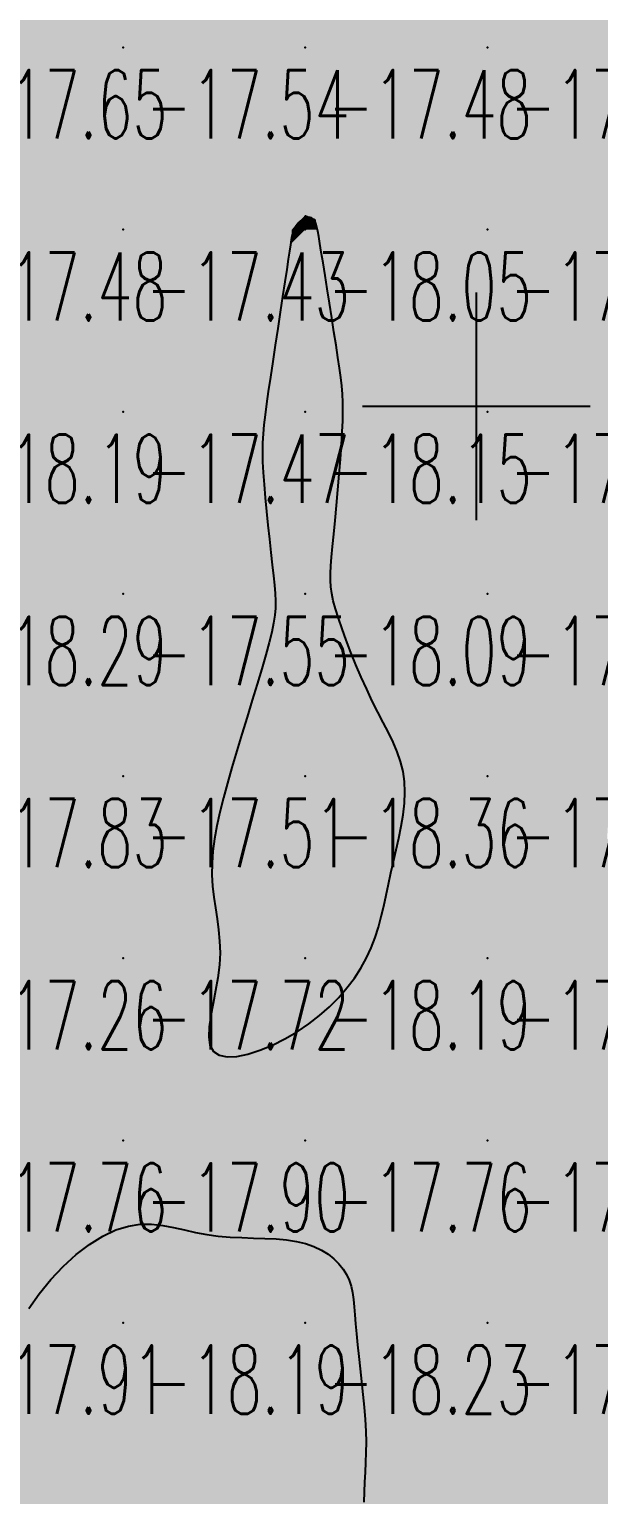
# Model space of a CAD drawing. Header units: millimetres. Extents: x 88261 to 90953, y 390274 to 392322.
# Drawn here: x 89475.1 to 89506.4, y 390937.8 to 391018.2 of the extents above; entities that cross this region are included whole.
import ezdxf
from ezdxf.enums import TextEntityAlignment as Align

# ---------------------------------------------------------------- set-up
doc = ezdxf.new("R2010")
doc.units = ezdxf.units.MM
doc.header["$LTSCALE"] = 25
for name, color, linetype in [('Carroyage(1)_Croix', 7, 'Continuous'), ('CN_03_00', 7, 'Continuous'), ('COTEAlt', 7, 'Continuous'), ('TN_COLORIAGE', 7, 'Continuous')]:
    doc.layers.add(name, color=color, linetype=linetype)
doc.styles.add('Simplex 1.0', font='Simplex.shx', dxfattribs={"width": 0.99, "height": 2.5})
doc.styles.get("Standard").update_dxf_attribs({"font": 'times.ttf'})

# ---------------------------------------------------------------- blocks, each defined once
blk = doc.blocks.new('COTE')
at = {"color": 0}
blk.add_point((0, 0), dxfattribs=at)
at = {"layer": 'COTEAlt'}
blk.add_attdef('ALT', text='', height=3.75, dxfattribs=at).set_placement((1.25, -1.25), align=Align.TOP_LEFT)

msp = doc.modelspace()

# ---------------------------------------------------------------- linework, layer by layer
at = {"layer": 'Carroyage(1)_Croix'}
for p, q in [((89499.65, 390991.29), (89499.65, 391003.79)), ((89493.4, 390997.54), (89505.9, 390997.54))]:
    msp.add_line(p, q, dxfattribs=at)
at = {"layer": 'CN_03_00', "elevation": -18, "flags": 128}
msp.add_lwpolyline([(89493.874, 390967.82), (89494.089, 390968.383), (89494.27, 390968.952), (89494.424, 390969.527), (89494.56, 390970.11), (89494.686, 390970.703), (89494.811, 390971.308), (89494.943, 390971.926), (89495.087, 390972.557), (89495.236, 390973.198), (89495.382, 390973.843), (89495.513, 390974.487), (89495.621, 390975.124), (89495.695, 390975.749), (89495.725, 390976.356), (89495.702, 390976.942), (89495.619, 390977.501), (89495.48, 390978.042), (89495.295, 390978.571), (89495.069, 390979.099), (89494.812, 390979.633), (89494.532, 390980.183), (89494.235, 390980.756), (89493.93, 390981.362), (89493.624, 390982.005), (89493.324, 390982.675), (89493.033, 390983.356), (89492.757, 390984.034), (89492.503, 390984.694), (89492.273, 390985.321), (89492.075, 390985.902), (89491.912, 390986.42), (89491.789, 390986.867), (89491.703, 390987.262), (89491.651, 390987.627), (89491.628, 390987.986), (89491.63, 390988.363), (89491.654, 390988.781), (89491.696, 390989.265), (89491.751, 390989.837), (89491.817, 390990.514), (89491.889, 390991.277), (89491.964, 390992.097), (89492.039, 390992.95), (89492.112, 390993.807), (89492.177, 390994.641), (89492.234, 390995.425), (89492.277, 390996.133), (89492.304, 390996.746), (89492.316, 390997.28), (89492.311, 390997.76), (89492.289, 390998.211), (89492.252, 390998.657), (89492.198, 390999.124), (89492.128, 390999.636), (89492.041, 391000.218), (89491.939, 391000.886), (89491.824, 391001.622), (89491.702, 391002.4), (89491.577, 391003.194), (89491.452, 391003.977), (89491.333, 391004.722), (89491.223, 391005.404), (89491.127, 391005.996), (89491.049, 391006.478), (89490.985, 391006.857), (89490.934, 391007.147), (89490.891, 391007.362), (89490.854, 391007.517), (89490.819, 391007.624), (89490.783, 391007.699), (89490.743, 391007.754), (89490.697, 391007.801), (89490.644, 391007.842), (89490.585, 391007.874), (89490.521, 391007.897), (89490.452, 391007.91), (89490.379, 391007.91), (89490.301, 391007.897), (89490.221, 391007.87), (89490.138, 391007.826), (89490.054, 391007.769), (89489.971, 391007.699), (89489.891, 391007.619), (89489.814, 391007.532), (89489.743, 391007.438), (89489.68, 391007.341), (89489.625, 391007.242), (89489.581, 391007.139), (89489.543, 391007.021), (89489.507, 391006.87), (89489.471, 391006.67), (89489.428, 391006.404), (89489.377, 391006.055), (89489.312, 391005.609), (89489.229, 391005.047), (89489.126, 391004.361), (89489.006, 391003.573), (89488.875, 391002.712), (89488.737, 391001.809), (89488.597, 391000.892), (89488.461, 390999.991), (89488.332, 390999.136), (89488.216, 390998.357), (89488.118, 390997.673), (89488.038, 390997.071), (89487.975, 390996.528), (89487.931, 390996.021), (89487.905, 390995.528), (89487.897, 390995.025), (89487.908, 390994.491), (89487.937, 390993.901), (89487.983, 390993.24), (89488.045, 390992.523), (89488.116, 390991.772), (89488.195, 390991.006), (89488.277, 390990.249), (89488.358, 390989.52), (89488.435, 390988.842), (89488.503, 390988.237), (89488.558, 390987.717), (89488.598, 390987.265), (89488.617, 390986.856), (89488.612, 390986.465), (89488.578, 390986.066), (89488.511, 390985.633), (89488.408, 390985.143), (89488.265, 390984.568), (89488.079, 390983.892), (89487.856, 390983.125), (89487.606, 390982.288), (89487.335, 390981.4), (89487.053, 390980.48), (89486.768, 390979.546), (89486.488, 390978.619), (89486.221, 390977.718), (89485.976, 390976.858), (89485.755, 390976.039), (89485.561, 390975.259), (89485.399, 390974.514), (89485.271, 390973.801), (89485.18, 390973.118), (89485.129, 390972.46), (89485.121, 390971.825), (89485.157, 390971.208), (89485.225, 390970.605), (89485.311, 390970.007), (89485.403, 390969.409), (89485.485, 390968.803), (89485.544, 390968.183), (89485.566, 390967.542), (89485.537, 390966.874), (89485.449, 390966.177), (89485.323, 390965.466), (89485.184, 390964.764), (89485.058, 390964.092), (89484.97, 390963.47), (89484.948, 390962.922), (89485.015, 390962.467), (89485.2, 390962.127), (89485.518, 390961.918), (89485.957, 390961.833), (89486.491, 390961.859), (89487.099, 390961.983), (89487.758, 390962.193), (89488.444, 390962.476), (89489.135, 390962.819), (89489.807, 390963.21), (89490.441, 390963.638), (89491.033, 390964.096), (89491.581, 390964.58), (89492.083, 390965.088), (89492.539, 390965.614), (89492.947, 390966.154), (89493.306, 390966.704), (89493.615, 390967.261), (89493.874, 390967.82)], close=True, dxfattribs=at)
msp.add_lwpolyline([(89475.065, 390948.018), (89475.631, 390948.831), (89476.265, 390949.606), (89476.951, 390950.326), (89477.67, 390950.976), (89478.405, 390951.539), (89479.137, 390951.998), (89479.85, 390952.337), (89480.53, 390952.547), (89481.18, 390952.642), (89481.806, 390952.646), (89482.416, 390952.581), (89483.017, 390952.468), (89483.616, 390952.331), (89484.221, 390952.191), (89484.837, 390952.072), (89485.47, 390951.989), (89486.115, 390951.937), (89486.763, 390951.907), (89487.406, 390951.887), (89488.036, 390951.867), (89488.645, 390951.837), (89489.226, 390951.785), (89489.769, 390951.702), (89490.269, 390951.579), (89490.724, 390951.417), (89491.134, 390951.222), (89491.499, 390950.997), (89491.819, 390950.747), (89492.095, 390950.475), (89492.326, 390950.186), (89492.513, 390949.884), (89492.656, 390949.572), (89492.763, 390949.244), (89492.84, 390948.896), (89492.896, 390948.52), (89492.937, 390948.111), (89492.973, 390947.663), (89493.009, 390947.17), (89493.054, 390946.625), (89493.114, 390946.025), (89493.185, 390945.381), (89493.263, 390944.705), (89493.342, 390944.009), (89493.417, 390943.307), (89493.484, 390942.611), (89493.537, 390941.934), (89493.572, 390941.289), (89493.585, 390940.685), (89493.58, 390940.114), (89493.562, 390939.565), (89493.537, 390939.029), (89493.509, 390938.493), (89493.485, 390937.948), (89493.469, 390937.381)], dxfattribs=at)
at = {"layer": 'TN_COLORIAGE', "color": 193}
for points in [[(89470.249, 391017.239, -17.31), (89480.249, 391017.239, -17.31), (89480.249, 391027.239, -17.31)], [(89470.249, 391026.103, -17.31), (89470.863, 391027.239, -17.31), (89470.249, 391017.239, -17.31), (89480.249, 391027.239, -17.31)], [(89480.249, 391017.239, -17.188), (89490.249, 391017.239, -17.188), (89490.249, 391027.239, -17.188)], [(89480.249, 391027.239, -17.188), (89480.249, 391017.239, -17.188), (89490.249, 391027.239, -17.188)], [(89490.249, 391017.239, -17.165), (89500.249, 391017.239, -17.165), (89500.249, 391027.239, -17.165)], [(89490.249, 391027.239, -17.165), (89490.249, 391017.239, -17.165), (89500.249, 391027.239, -17.165)], [(89500.249, 391017.239, -17.115), (89510.249, 391017.239, -17.115), (89510.249, 391027.239, -17.115)], [(89500.249, 391027.239, -17.115), (89500.249, 391017.239, -17.115), (89510.249, 391027.239, -17.115)], [(89470.249, 391007.239, -17.54), (89480.249, 391007.239, -17.54), (89480.249, 391017.239, -17.54)], [(89470.249, 391017.239, -17.54), (89470.249, 391007.239, -17.54), (89480.249, 391017.239, -17.54)], [(89490.249, 391008.042, -17.434), (89489.511, 391007.239, -17.434), (89490.249, 391017.239, -17.434), (89480.249, 391007.239, -17.434)], [(89480.249, 391017.239, -17.483), (89480.249, 391007.239, -17.483), (89490.249, 391017.239, -17.483)], [(89490.249, 391008.042, -17.255), (89490.82, 391007.81, -17.255), (89490.249, 391017.239, -17.255), (89500.249, 391017.239, -17.255)], [(89490.932, 391007.239, -17.255), (89490.82, 391007.81, -17.255), (89500.249, 391007.239, -17.255), (89500.249, 391017.239, -17.255)], [(89500.249, 391007.239, -17.079), (89510.249, 391007.239, -17.079), (89510.249, 391017.239, -17.079)], [(89500.249, 391017.239, -17.079), (89500.249, 391007.239, -17.079), (89510.249, 391017.239, -17.079)], [(89470.249, 390999.951, -17.434), (89472.777, 390999.768, -17.434), (89470.249, 391007.239, -17.434), (89480.249, 391007.239, -17.434)], [(89472.916, 390997.239, -17.434), (89472.777, 390999.768, -17.434), (89480.249, 390997.239, -17.434), (89480.249, 391007.239, -17.434)], [(89489.46, 391006.45, -17.434), (89489.511, 391007.239, -17.434), (89480.249, 390997.239, -17.434), (89480.249, 391007.239, -17.434)], [(89490.932, 391007.239, -17.385), (89492.216, 390999.207, -17.385), (89500.249, 391007.239, -17.385)], [(89492.45, 390997.239, -17.385), (89492.216, 390999.207, -17.385), (89500.249, 390997.239, -17.385), (89500.249, 391007.239, -17.385)], [(89500.249, 390997.239, -17.396), (89510.249, 390997.239, -17.396), (89510.249, 391007.239, -17.396)], [(89500.249, 391007.239, -17.396), (89500.249, 390997.239, -17.396), (89510.249, 391007.239, -17.396)], [(89489.46, 391006.45, -17.473), (89488.024, 390997.239, -17.473), (89480.249, 390997.239, -17.473)], [(89472.916, 390997.239, -17.473), (89473.828, 390990.819, -17.473), (89480.249, 390997.239, -17.473)], [(89474.197, 390987.239, -17.473), (89473.828, 390990.819, -17.473), (89480.249, 390987.239, -17.473), (89480.249, 390997.239, -17.473)], [(89487.741, 390994.731, -17.473), (89488.024, 390997.239, -17.473), (89480.249, 390987.239, -17.473), (89480.249, 390997.239, -17.473)], [(89491.646, 390988.637, -17.379), (89491.473, 390987.239, -17.379), (89500.249, 390997.239, -17.379), (89500.249, 390987.239, -17.379)], [(89491.646, 390988.637, -17.466), (89492.45, 390997.239, -17.466), (89500.249, 390997.239, -17.466)], [(89500.249, 390987.239, -17), (89508.278, 390987.239, -17), (89510.249, 390997.239, -17), (89510.249, 390991.126, -17)], [(89500.249, 390997.239, -17.146), (89500.249, 390987.239, -17.146), (89510.249, 390997.239, -17.146)], [(89488.633, 390987.239, -17.55), (89487.741, 390994.731, -17.55), (89480.249, 390987.239, -17.55)], [(89470.249, 390977.239, -17.55), (89480.249, 390977.239, -17.55), (89480.249, 390987.239, -17.55)], [(89470.249, 390980.917, -17.55), (89474.197, 390987.239, -17.55), (89470.249, 390977.239, -17.55), (89480.249, 390987.239, -17.55)], [(89488.633, 390987.239, -17.511), (89488.742, 390985.732, -17.511), (89480.249, 390987.239, -17.511), (89480.249, 390977.239, -17.511)], [(89491.473, 390987.239, -17.379), (89493.933, 390980.923, -17.379), (89500.249, 390987.239, -17.379)], [(89496.375, 390977.239, -17.379), (89493.933, 390980.923, -17.379), (89500.249, 390977.239, -17.379), (89500.249, 390987.239, -17.379)], [(89500.249, 390977.239, -17), (89509.173, 390986.164, -17), (89500.249, 390987.239, -17), (89508.278, 390987.239, -17)], [(89488.742, 390985.732, -17.511), (89485.99, 390977.239, -17.511), (89480.249, 390977.239, -17.511)], [(89507.03, 390977.239, -17.771), (89509.173, 390986.164, -17.771), (89500.249, 390977.239, -17.771)], [(89470.249, 390967.239, -17.511), (89480.249, 390967.239, -17.511), (89480.249, 390977.239, -17.511)], [(89470.249, 390977.239, -17.511), (89470.249, 390967.239, -17.511), (89480.249, 390977.239, -17.511)], [(89484.627, 390971.617, -17.511), (89485.99, 390977.239, -17.511), (89480.249, 390967.239, -17.511), (89480.249, 390977.239, -17.511)], [(89494.779, 390971.769, -17.705), (89494.166, 390967.239, -17.705), (89500.249, 390977.239, -17.705), (89500.249, 390967.239, -17.705)], [(89494.779, 390971.769, -17.771), (89496.375, 390977.239, -17.771), (89500.249, 390977.239, -17.771)], [(89500.249, 390977.239, -17), (89507.03, 390977.239, -17), (89500.249, 390967.239, -17), (89506.833, 390973.823, -17)], [(89500.249, 390967.239, -17), (89506.833, 390973.823, -17), (89510.249, 390967.239, -17), (89510.249, 390967.783, -17)], [(89486.228, 390967.239, -17.718), (89484.627, 390971.617, -17.718), (89480.249, 390967.239, -17.718)], [(89470.249, 390957.239, -17.718), (89480.249, 390957.239, -17.718), (89480.249, 390967.239, -17.718)], [(89470.249, 390967.239, -17.718), (89470.249, 390957.239, -17.718), (89480.249, 390967.239, -17.718)], [(89483.68, 390960.671, -17.718), (89486.228, 390967.239, -17.718), (89480.249, 390957.239, -17.718), (89480.249, 390967.239, -17.718)], [(89490.249, 390957.239, -17.705), (89500.249, 390957.239, -17.705), (89500.249, 390967.239, -17.705)], [(89490.249, 390962.838, -17.705), (89494.166, 390967.239, -17.705), (89490.249, 390957.239, -17.705), (89500.249, 390967.239, -17.705)], [(89500.249, 390957.239, -17.021), (89510.249, 390957.239, -17.021), (89510.249, 390967.239, -17.021)], [(89500.249, 390967.239, -17.021), (89500.249, 390957.239, -17.021), (89510.249, 390967.239, -17.021)], [(89483.68, 390960.671, -17.759), (89490.249, 390962.838, -17.759), (89480.249, 390957.239, -17.759), (89490.249, 390957.239, -17.759)], [(89473.475, 390947.239, -17.901), (89480.249, 390953.79, -17.901), (89470.249, 390947.239, -17.901), (89480.249, 390957.239, -17.901)], [(89470.249, 390957.239, -17.901), (89470.249, 390947.239, -17.901), (89480.249, 390957.239, -17.901)], [(89480.249, 390953.79, -17.759), (89484.631, 390951.622, -17.759), (89480.249, 390957.239, -17.759), (89490.249, 390957.239, -17.759)], [(89484.631, 390951.622, -17.759), (89490.249, 390952.153, -17.759), (89490.249, 390957.239, -17.759)], [(89490.249, 390952.153, -17.382), (89492.987, 390949.978, -17.382), (89490.249, 390957.239, -17.382), (89500.249, 390957.239, -17.382)], [(89492.987, 390949.978, -17.347), (89492.879, 390947.239, -17.347), (89500.249, 390957.239, -17.347), (89500.249, 390947.239, -17.347)], [(89500.249, 390947.239, -17.456), (89510.249, 390947.239, -17.456), (89510.249, 390957.239, -17.456)], [(89500.249, 390957.239, -17.456), (89500.249, 390947.239, -17.456), (89510.249, 390957.239, -17.456)], [(89492.879, 390947.239, -17.347), (89493.823, 390940.814, -17.347), (89500.249, 390947.239, -17.347)], [(89493.823, 390940.814, -17.157), (89493.261, 390937.239, -17.157), (89500.249, 390947.239, -17.157), (89500.249, 390937.239, -17.157)], [(89500.249, 390937.239, -17.449), (89510.249, 390937.239, -17.449), (89510.249, 390947.239, -17.449)], [(89500.249, 390947.239, -17.449), (89500.249, 390937.239, -17.449), (89510.249, 390947.239, -17.449)]]:
    msp.add_solid(points, dxfattribs=at)
at = {"layer": 'TN_COLORIAGE', "color": 203}
for points in [[(89489.511, 391007.239, -18.045), (89490.249, 391008.042, -18.045), (89490.249, 391007.239, -18.045)], [(89490.82, 391007.81, -18.045), (89490.249, 391008.042, -18.045), (89490.249, 391007.239, -18.045)], [(89490.82, 391007.81, -18.045), (89490.932, 391007.239, -18.045), (89490.249, 391007.239, -18.045)], [(89490.249, 390997.239, -18), (89488.024, 390997.239, -18), (89490.249, 391007.239, -18), (89489.46, 391006.45, -18)], [(89489.511, 391007.239, -18.045), (89489.46, 391006.45, -18.045), (89490.249, 391007.239, -18.045)], [(89490.249, 390997.239, -18), (89492.216, 390999.207, -18), (89490.249, 391007.239, -18), (89490.932, 391007.239, -18)], [(89492.216, 390999.207, -18.151), (89492.45, 390997.239, -18.151), (89490.249, 390997.239, -18.151)], [(89490.249, 390997.239, -18), (89487.741, 390994.731, -18), (89490.249, 390987.239, -18), (89488.633, 390987.239, -18)], [(89488.024, 390997.239, -18.151), (89487.741, 390994.731, -18.151), (89490.249, 390997.239, -18.151)], [(89490.249, 390997.239, -18), (89492.45, 390997.239, -18), (89490.249, 390987.239, -18), (89491.646, 390988.637, -18)], [(89491.473, 390987.239, -18.087), (89491.646, 390988.637, -18.087), (89490.249, 390987.239, -18.087)], [(89490.249, 390977.239, -18), (89485.99, 390977.239, -18), (89490.249, 390987.239, -18), (89488.742, 390985.732, -18)], [(89488.742, 390985.732, -18.087), (89488.633, 390987.239, -18.087), (89490.249, 390987.239, -18.087)], [(89490.249, 390977.239, -18), (89493.933, 390980.923, -18), (89490.249, 390987.239, -18), (89491.473, 390987.239, -18)], [(89493.933, 390980.923, -18.362), (89496.375, 390977.239, -18.362), (89490.249, 390977.239, -18.362)], [(89490.249, 390977.239, -18), (89484.627, 390971.617, -18), (89490.249, 390967.239, -18), (89486.228, 390967.239, -18)], [(89485.99, 390977.239, -18.362), (89484.627, 390971.617, -18.362), (89490.249, 390977.239, -18.362)], [(89490.249, 390977.239, -18), (89496.375, 390977.239, -18), (89490.249, 390967.239, -18), (89494.779, 390971.769, -18)], [(89494.166, 390967.239, -18.19), (89494.779, 390971.769, -18.19), (89490.249, 390967.239, -18.19)], [(89490.249, 390962.838, -18.19), (89483.68, 390960.671, -18.19), (89490.249, 390967.239, -18.19)], [(89486.228, 390967.239, -18.19), (89483.68, 390960.671, -18.19), (89490.249, 390967.239, -18.19)], [(89494.166, 390967.239, -18.19), (89490.249, 390962.838, -18.19), (89490.249, 390967.239, -18.19)], [(89480.249, 390953.79, -18.188), (89473.475, 390947.239, -18.188), (89480.249, 390947.239, -18.188)], [(89484.631, 390951.622, -18.188), (89480.249, 390953.79, -18.188), (89480.249, 390947.239, -18.188)], [(89490.249, 390947.239, -18), (89490.249, 390952.153, -18), (89480.249, 390947.239, -18), (89484.631, 390951.622, -18)], [(89492.987, 390949.978, -18.233), (89490.249, 390952.153, -18.233), (89490.249, 390947.239, -18.233)], [(89492.879, 390947.239, -18.233), (89492.987, 390949.978, -18.233), (89490.249, 390947.239, -18.233)], [(89480.249, 390937.239, -18), (89472.342, 390937.239, -18), (89480.249, 390947.239, -18), (89473.367, 390940.357, -18)], [(89473.475, 390947.239, -18.188), (89473.367, 390940.357, -18.188), (89480.249, 390947.239, -18.188)], [(89480.249, 390937.239, -18.233), (89490.249, 390937.239, -18.233), (89490.249, 390947.239, -18.233)], [(89480.249, 390947.239, -18.233), (89480.249, 390937.239, -18.233), (89490.249, 390947.239, -18.233)], [(89490.249, 390937.239, -18), (89493.823, 390940.814, -18), (89490.249, 390947.239, -18), (89492.879, 390947.239, -18)], [(89493.261, 390937.239, -18.363), (89493.823, 390940.814, -18.363), (89490.249, 390937.239, -18.363)]]:
    msp.add_solid(points, dxfattribs=at)

# ---------------------------------------------------------------- block references
at = {"layer": 'COTEAlt'}
ref = msp.add_blockref('COTE', (89470.249, 391017.239), dxfattribs=at)
ref.add_attrib('ALT', '-17.65', dxfattribs={"height": 3.75, "style": 'Simplex 1.0', "width": 0.6}).set_placement((89471.499, 391015.989), align=Align.TOP_LEFT)
ref = msp.add_blockref('COTE', (89480.249, 391017.239), dxfattribs=at)
ref.add_attrib('ALT', '-17.54', dxfattribs={"height": 3.75, "style": 'Simplex 1.0', "width": 0.6}).set_placement((89481.499, 391015.989), align=Align.TOP_LEFT)
ref = msp.add_blockref('COTE', (89490.249, 391017.239), dxfattribs=at)
ref.add_attrib('ALT', '-17.48', dxfattribs={"height": 3.75, "style": 'Simplex 1.0', "width": 0.6}).set_placement((89491.499, 391015.989), align=Align.TOP_LEFT)
ref = msp.add_blockref('COTE', (89500.249, 391017.239), dxfattribs=at)
ref.add_attrib('ALT', '-17.25', dxfattribs={"height": 3.75, "style": 'Simplex 1.0', "width": 0.6}).set_placement((89501.499, 391015.989), align=Align.TOP_LEFT)
ref = msp.add_blockref('COTE', (89470.249, 391007.239), dxfattribs=at)
ref.add_attrib('ALT', '-17.48', dxfattribs={"height": 3.75, "style": 'Simplex 1.0', "width": 0.6}).set_placement((89471.499, 391005.989), align=Align.TOP_LEFT)
ref = msp.add_blockref('COTE', (89480.249, 391007.239), dxfattribs=at)
ref.add_attrib('ALT', '-17.43', dxfattribs={"height": 3.75, "style": 'Simplex 1.0', "width": 0.6}).set_placement((89481.499, 391005.989), align=Align.TOP_LEFT)
ref = msp.add_blockref('COTE', (89490.249, 391007.239), dxfattribs=at)
ref.add_attrib('ALT', '-18.05', dxfattribs={"height": 3.75, "style": 'Simplex 1.0', "width": 0.6}).set_placement((89491.499, 391005.989), align=Align.TOP_LEFT)
ref = msp.add_blockref('COTE', (89500.249, 391007.239), dxfattribs=at)
ref.add_attrib('ALT', '-17.38', dxfattribs={"height": 3.75, "style": 'Simplex 1.0', "width": 0.6}).set_placement((89501.499, 391005.989), align=Align.TOP_LEFT)
ref = msp.add_blockref('COTE', (89470.249, 390997.239), dxfattribs=at)
ref.add_attrib('ALT', '-18.19', dxfattribs={"height": 3.75, "style": 'Simplex 1.0', "width": 0.6}).set_placement((89471.499, 390995.989), align=Align.TOP_LEFT)
ref = msp.add_blockref('COTE', (89480.249, 390997.239), dxfattribs=at)
ref.add_attrib('ALT', '-17.47', dxfattribs={"height": 3.75, "style": 'Simplex 1.0', "width": 0.6}).set_placement((89481.499, 390995.989), align=Align.TOP_LEFT)
ref = msp.add_blockref('COTE', (89490.249, 390997.239), dxfattribs=at)
ref.add_attrib('ALT', '-18.15', dxfattribs={"height": 3.75, "style": 'Simplex 1.0', "width": 0.6}).set_placement((89491.499, 390995.989), align=Align.TOP_LEFT)
ref = msp.add_blockref('COTE', (89500.249, 390997.239), dxfattribs=at)
ref.add_attrib('ALT', '-17.47', dxfattribs={"height": 3.75, "style": 'Simplex 1.0', "width": 0.6}).set_placement((89501.499, 390995.989), align=Align.TOP_LEFT)
ref = msp.add_blockref('COTE', (89470.249, 390987.239), dxfattribs=at)
ref.add_attrib('ALT', '-18.29', dxfattribs={"height": 3.75, "style": 'Simplex 1.0', "width": 0.6}).set_placement((89471.499, 390985.989), align=Align.TOP_LEFT)
ref = msp.add_blockref('COTE', (89480.249, 390987.239), dxfattribs=at)
ref.add_attrib('ALT', '-17.55', dxfattribs={"height": 3.75, "style": 'Simplex 1.0', "width": 0.6}).set_placement((89481.499, 390985.989), align=Align.TOP_LEFT)
ref = msp.add_blockref('COTE', (89490.249, 390987.239), dxfattribs=at)
ref.add_attrib('ALT', '-18.09', dxfattribs={"height": 3.75, "style": 'Simplex 1.0', "width": 0.6}).set_placement((89491.499, 390985.989), align=Align.TOP_LEFT)
ref = msp.add_blockref('COTE', (89500.249, 390987.239), dxfattribs=at)
ref.add_attrib('ALT', '-17.38', dxfattribs={"height": 3.75, "style": 'Simplex 1.0', "width": 0.6}).set_placement((89501.499, 390985.989), align=Align.TOP_LEFT)
ref = msp.add_blockref('COTE', (89470.249, 390977.239), dxfattribs=at)
ref.add_attrib('ALT', '-17.83', dxfattribs={"height": 3.75, "style": 'Simplex 1.0', "width": 0.6}).set_placement((89471.499, 390975.989), align=Align.TOP_LEFT)
ref = msp.add_blockref('COTE', (89480.249, 390977.239), dxfattribs=at)
ref.add_attrib('ALT', '-17.51', dxfattribs={"height": 3.75, "style": 'Simplex 1.0', "width": 0.6}).set_placement((89481.499, 390975.989), align=Align.TOP_LEFT)
ref = msp.add_blockref('COTE', (89490.249, 390977.239), dxfattribs=at)
ref.add_attrib('ALT', '-18.36', dxfattribs={"height": 3.75, "style": 'Simplex 1.0', "width": 0.6}).set_placement((89491.499, 390975.989), align=Align.TOP_LEFT)
ref = msp.add_blockref('COTE', (89500.249, 390977.239), dxfattribs=at)
ref.add_attrib('ALT', '-17.77', dxfattribs={"height": 3.75, "style": 'Simplex 1.0', "width": 0.6}).set_placement((89501.499, 390975.989), align=Align.TOP_LEFT)
ref = msp.add_blockref('COTE', (89470.249, 390967.239), dxfattribs=at)
ref.add_attrib('ALT', '-17.26', dxfattribs={"height": 3.75, "style": 'Simplex 1.0', "width": 0.6}).set_placement((89471.499, 390965.989), align=Align.TOP_LEFT)
ref = msp.add_blockref('COTE', (89480.249, 390967.239), dxfattribs=at)
ref.add_attrib('ALT', '-17.72', dxfattribs={"height": 3.75, "style": 'Simplex 1.0', "width": 0.6}).set_placement((89481.499, 390965.989), align=Align.TOP_LEFT)
ref = msp.add_blockref('COTE', (89490.249, 390967.239), dxfattribs=at)
ref.add_attrib('ALT', '-18.19', dxfattribs={"height": 3.75, "style": 'Simplex 1.0', "width": 0.6}).set_placement((89491.499, 390965.989), align=Align.TOP_LEFT)
ref = msp.add_blockref('COTE', (89500.249, 390967.239), dxfattribs=at)
ref.add_attrib('ALT', '-17.71', dxfattribs={"height": 3.75, "style": 'Simplex 1.0', "width": 0.6}).set_placement((89501.499, 390965.989), align=Align.TOP_LEFT)
ref = msp.add_blockref('COTE', (89470.249, 390957.239), dxfattribs=at)
ref.add_attrib('ALT', '-17.76', dxfattribs={"height": 3.75, "style": 'Simplex 1.0', "width": 0.6}).set_placement((89471.499, 390955.989), align=Align.TOP_LEFT)
ref = msp.add_blockref('COTE', (89480.249, 390957.239), dxfattribs=at)
ref.add_attrib('ALT', '-17.90', dxfattribs={"height": 3.75, "style": 'Simplex 1.0', "width": 0.6}).set_placement((89481.499, 390955.989), align=Align.TOP_LEFT)
ref = msp.add_blockref('COTE', (89490.249, 390957.239), dxfattribs=at)
ref.add_attrib('ALT', '-17.76', dxfattribs={"height": 3.75, "style": 'Simplex 1.0', "width": 0.6}).set_placement((89491.499, 390955.989), align=Align.TOP_LEFT)
ref = msp.add_blockref('COTE', (89500.249, 390957.239), dxfattribs=at)
ref.add_attrib('ALT', '-17.38', dxfattribs={"height": 3.75, "style": 'Simplex 1.0', "width": 0.6}).set_placement((89501.499, 390955.989), align=Align.TOP_LEFT)
ref = msp.add_blockref('COTE', (89470.249, 390947.239), dxfattribs=at)
ref.add_attrib('ALT', '-17.91', dxfattribs={"height": 3.75, "style": 'Simplex 1.0', "width": 0.6}).set_placement((89471.499, 390945.989), align=Align.TOP_LEFT)
ref = msp.add_blockref('COTE', (89480.249, 390947.239), dxfattribs=at)
ref.add_attrib('ALT', '-18.19', dxfattribs={"height": 3.75, "style": 'Simplex 1.0', "width": 0.6}).set_placement((89481.499, 390945.989), align=Align.TOP_LEFT)
ref = msp.add_blockref('COTE', (89490.249, 390947.239), dxfattribs=at)
ref.add_attrib('ALT', '-18.23', dxfattribs={"height": 3.75, "style": 'Simplex 1.0', "width": 0.6}).set_placement((89491.499, 390945.989), align=Align.TOP_LEFT)
ref = msp.add_blockref('COTE', (89500.249, 390947.239), dxfattribs=at)
ref.add_attrib('ALT', '-17.35', dxfattribs={"height": 3.75, "style": 'Simplex 1.0', "width": 0.6}).set_placement((89501.499, 390945.989), align=Align.TOP_LEFT)

doc.saveas('drawing.dxf')
